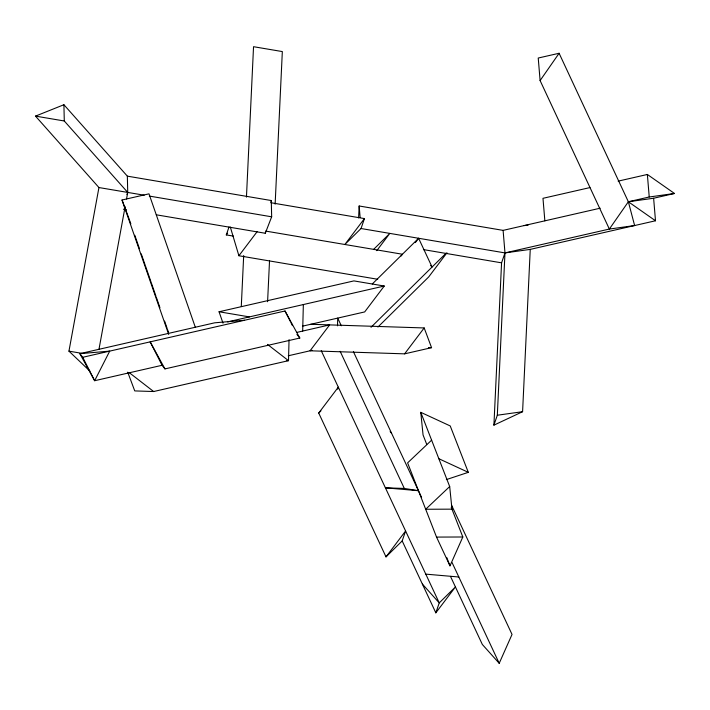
<?xml version="1.0" encoding="UTF-8"?>
<svg xmlns="http://www.w3.org/2000/svg" width="710" height="710" viewBox="0 0 710 710"><rect width="100%" height="100%" fill="white"/><g stroke="black" fill="none" stroke-linecap="round" stroke-linejoin="round"><path stroke-width="1.06" d="M289.041 339.673L288.508 360.662L153.653 391.529L134.749 390.917L127.729 372.182M302.673 331.064L303.347 304.555M337.507 325.837L337.703 318.107L341.297 325.775M241.293 306.4L243.69 255.538M246.45 197.105L253.541 46.7L282.332 51.573L275.134 204.152M267.59 301.732L269.534 260.614M358.603 217.899L359.162 205.989L503.106 230.377L600.172 208.199M618.135 181.139L647.36 174.465L674.5 193.475L653.626 198.241L655.499 220.774L530.246 249.387L522.587 411.702L493.911 425.157L501.571 262.842L504.979 252.911L503.106 230.377M493.911 425.157L497.32 415.226L504.979 252.911L609.357 229.064L634.625 225.54L628.359 201.764L559.107 53.268L538.233 58.034L540.106 80.567L609.357 229.064L628.359 201.764L649.233 196.989L674.5 193.475M89.762 370.966L68.95 351.157L98.939 187.546L35.5 116.112L63.909 104.725L127.347 176.151L271.282 200.54L271.664 216.807L265.291 233.262L156.306 214.802M98.939 349.489L125.129 206.601M126.531 198.969L127.729 192.419L127.347 176.151M265.291 233.262L265.691 231.087L402.428 254.242L401.123 255.973M271.282 200.54L270.883 202.723L364.443 218.591L361.035 228.522L344.856 244.489L364.443 218.591M233.492 236.128L226.295 234.912L229.019 226.96M337.623 389.142L338.306 387.154L318.719 413.051L386.009 556.889L402.188 540.922L405.596 530.982L386.009 556.889M435.833 612.837L439.241 602.905L455.429 586.939L435.833 612.837L402.188 540.922M126.93 194.478L127.729 192.419L64.29 120.993L35.5 116.112M431.618 440.156L407.611 462.876L436.535 537.088L449.989 565.852L462.822 536.991L451.249 507.304M450.495 576.387L482.339 644.467L499.21 663.3L512.034 634.438L451.471 504.987M540.106 80.567L559.107 53.268M226.295 234.912L227.608 233.182M377.702 279.27L238.906 255.751L257.189 231.584M376.77 250.665L389.825 233.395L373.646 249.361M415.35 242.589L418.616 238.276L432.07 267.04L430.668 265.478M223.002 323.148L219.053 311.77L353.908 280.903L384.261 286.032L364.674 311.93L302.433 326.183M446.945 252.804L428.662 276.98L377.915 327.053M404.593 353.846L424.181 327.949L431.565 347.669L404.593 353.846L310.057 350.793L329.644 324.887L296.452 332.493M372.271 284L418.616 238.276M371.019 327.274L446.049 253.257M318.719 413.051L320.92 410.877M449.687 486.545L425.689 509.256L451.977 509.159L449.687 486.545L420.773 412.324L450.229 425.947L468.307 472.336L446.359 479.596M168.705 334.463L122.022 200.007L148.993 193.839L195.312 327.257M589.948 187.582L542.981 198.312L544.854 220.845M227.626 321.887L384.261 286.032M244.568 320.245L214.704 322.81L79.857 353.678L82.742 357.29L285.021 310.989L299.806 338.04L164.96 368.907L162.066 365.286L150.174 341.856L164.96 368.907M162.066 365.286L94.643 380.72L79.857 353.678L109.713 351.113L94.643 380.72L82.742 357.29M288.269 355.781L312.125 350.314M653.626 198.241L628.359 201.764L655.499 220.774M523.98 225.611L528.187 225.026M530.246 249.387L504.979 252.911L361.035 228.522M497.32 415.226L522.587 411.702M436.535 537.088L462.822 536.991M310.731 324.284L424.181 327.949M428.414 347.572L431.565 347.669M286.405 360.591L288.508 360.662L267.475 344.394M404.318 488.445L385.406 487.841L418.456 490.708L404.318 488.445L340.161 351.326M425.787 574.133L458.829 576.999M98.939 187.546L144.174 195.206M149.313 196.075L271.664 216.807M423.435 249.6L501.571 262.842M123.407 209.228L126.487 209.752M219.053 311.77L249.414 316.9M68.95 351.157L82.316 353.42M438.842 458.713L468.307 472.336M129.113 372.546L153.653 391.529M390.136 431.6L391.538 433.171M422.379 584.073L439.241 602.905L321.257 350.722M296.922 334.419L299.806 338.04M285.021 310.989L290.479 321.728M290.967 322.704L292.458 325.633M353.402 351.663L421.598 497.417M452.101 562.622L499.21 663.3M426.666 444.22L423.053 434.937L420.773 412.324M446.741 557.51L449.989 565.852M122.022 200.007L129.406 219.736M129.77 220.766L130.844 223.872M134.793 235.25L139.462 248.695M141.254 253.869L145.204 265.238M145.568 266.277L150.955 281.79M151.31 282.829L155.978 296.274M156.333 297.304L159.927 307.643M164.596 321.089L167.107 328.331M167.462 329.369L168.545 332.466M230.315 227.031L238.906 255.751M647.36 174.465L649.233 196.989M359.162 205.989L360.103 217.26M63.909 104.725L64.29 120.993"/></g></svg>
